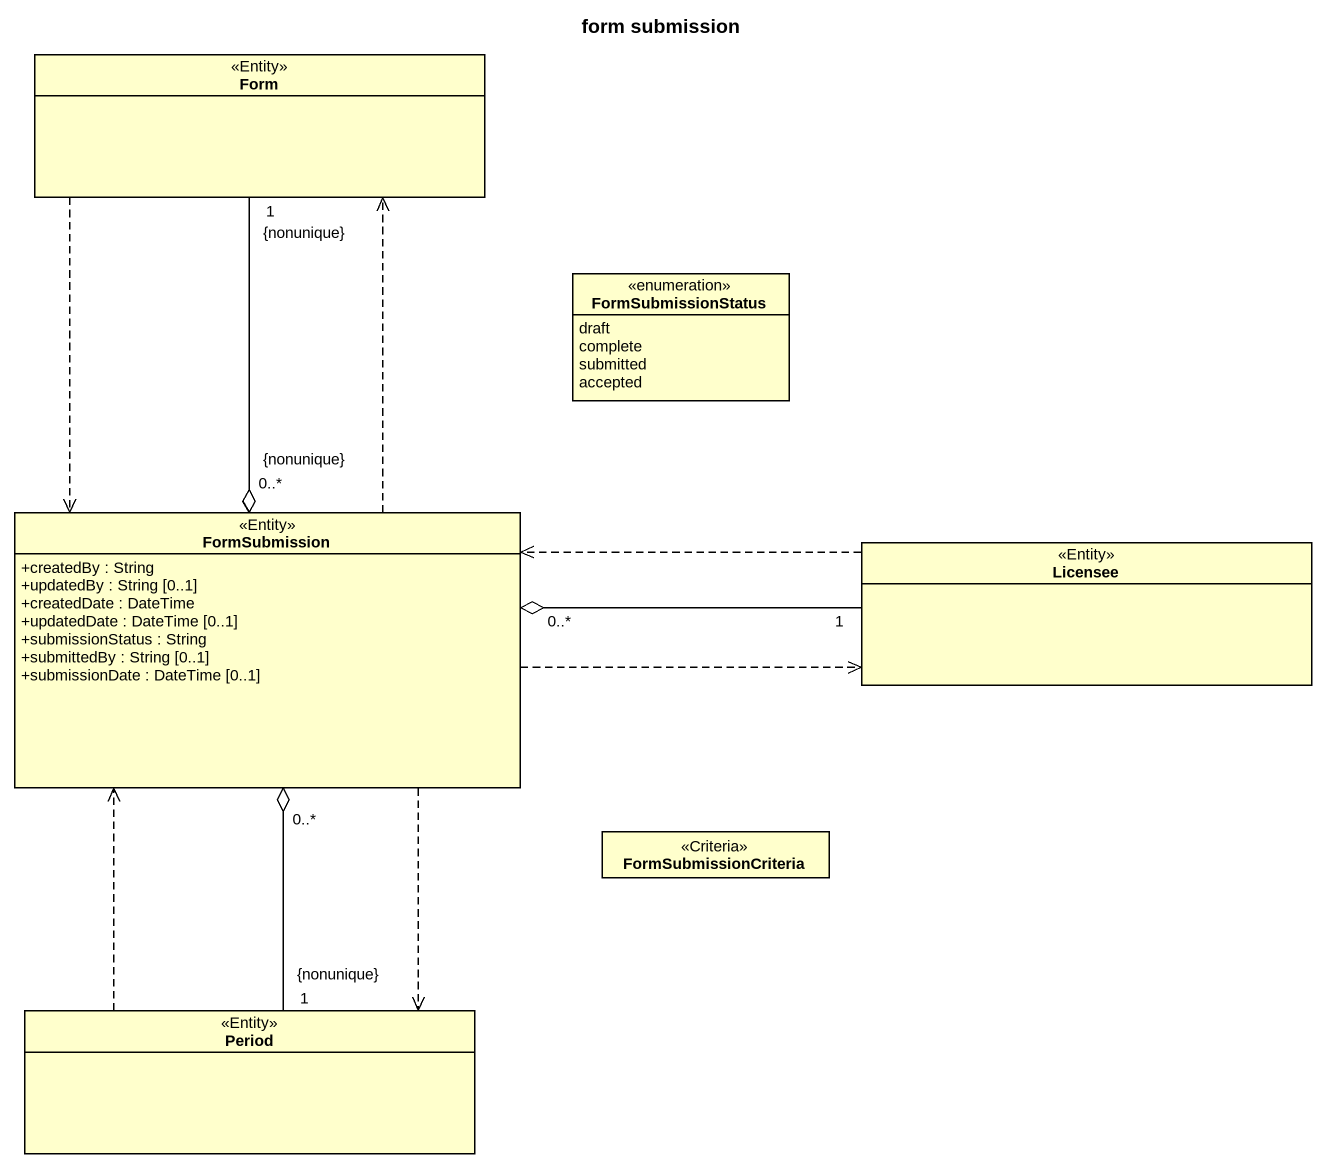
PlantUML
@startuml
title form submission
hide circle
hide empty members
skinparam classAttributeIconSize 0
class Form <<Entity>>
enum FormSubmissionStatus {
  draft
  complete
  submitted
  accepted
}
class FormSubmission <<Entity>> {
  +createdBy : String
  +updatedBy : String [0..1]
  +createdDate : DateTime
  +updatedDate : DateTime [0..1]
  +submissionStatus : String
  +submittedBy : String [0..1]
  +submissionDate : DateTime [0..1]
}
class Licensee <<Entity>>
class FormSubmissionCriteria <<Criteria>>
class Period <<Entity>>
Form ..> FormSubmission
FormSubmission "{nonunique}\n0..*" o-up- "1\n{nonunique}" Form
FormSubmission .up.> Form
FormSubmission "0..*" o-right- "1" Licensee
FormSubmission .right.> Licensee
FormSubmission "0..*" o-- "1\n{nonunique}" Period
FormSubmission ..> Period
Licensee .left.> FormSubmission
Period .up.> FormSubmission
@enduml
